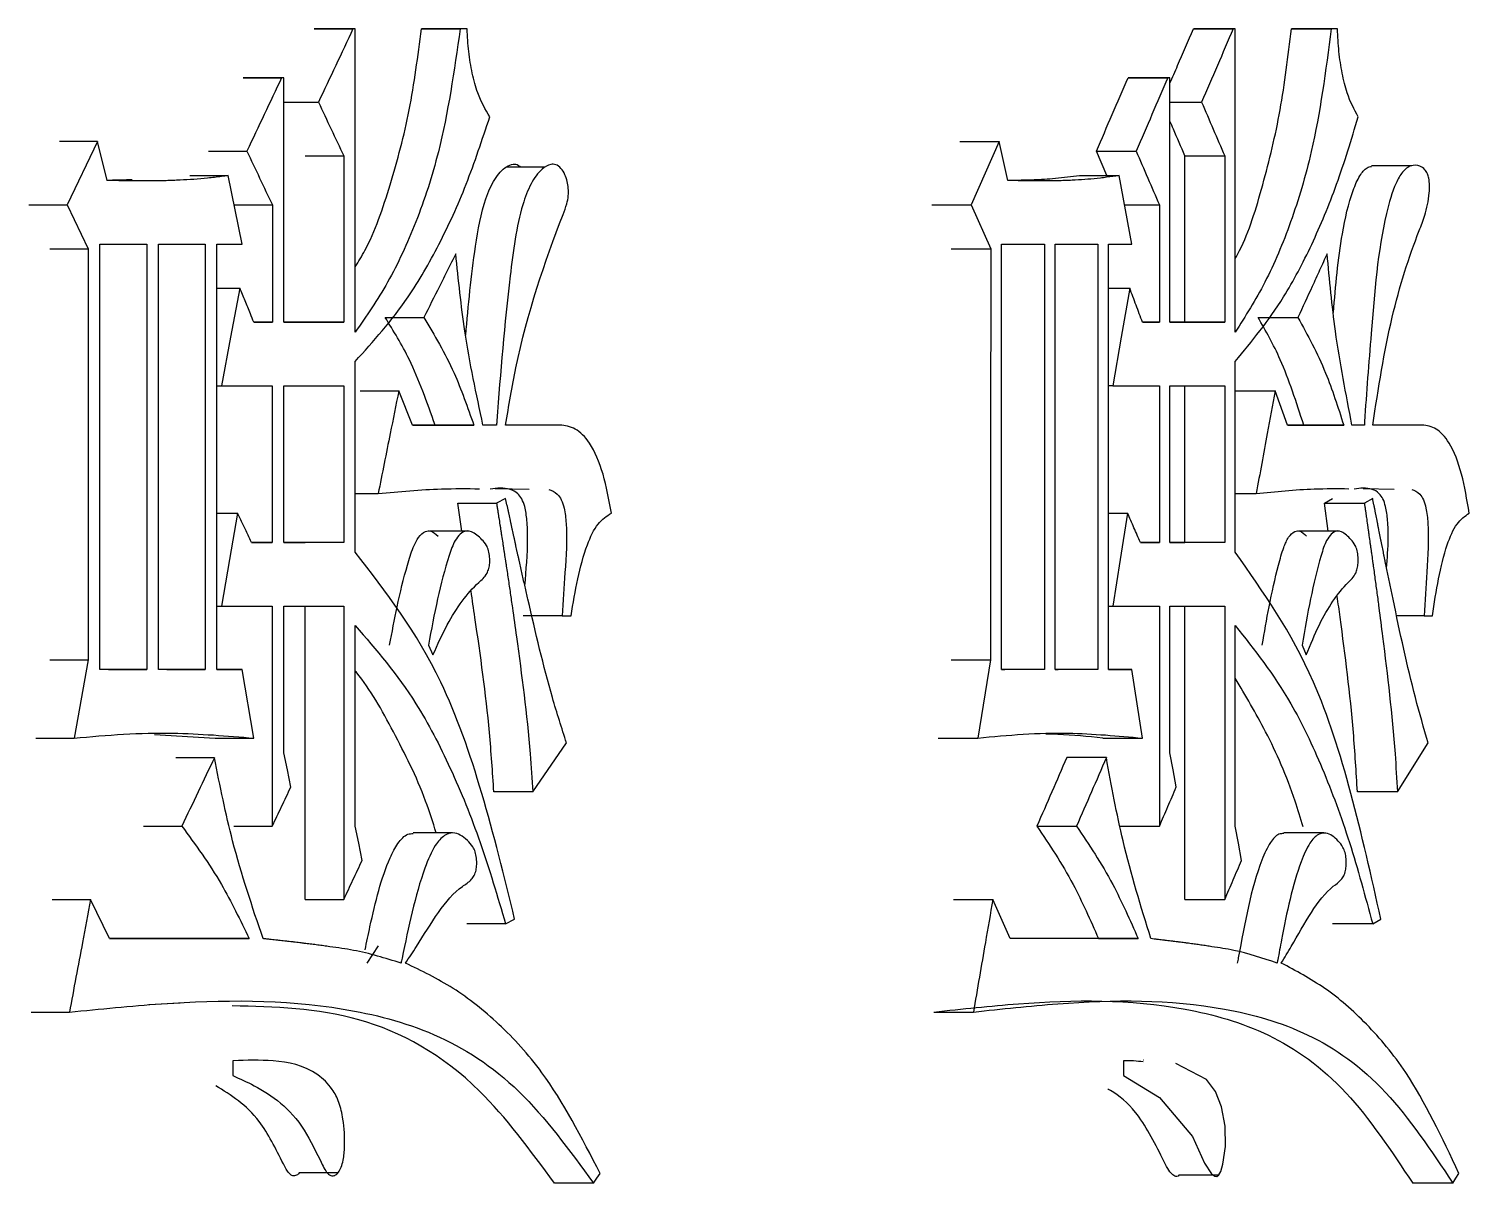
# Model space of a CAD drawing. Header units: millimetres. Extents: x 2251 to 4395, y 932 to 2449.
# Drawn here: x 3167.369 to 3170.555, y 1156.454 to 1159.007 of the extents above; entities that cross this region are included whole.
import ezdxf

# ---------------------------------------------------------------- set-up
doc = ezdxf.new("R2010")
doc.units = ezdxf.units.MM

msp = doc.modelspace()

# ---------------------------------------------------------------- linework, layer by layer
at = {"color": 7, "linetype": 'Continuous', "lineweight": 25}
for p, q in [((3168.0001, 1159.0065), (3168.0857, 1159.0065)), ((3168.0052, 1159.0065), (3168.0001, 1159.0065)), ((3168.0907, 1159.0065), (3168.0052, 1159.0065)), ((3168.0907, 1159.0065), (3168.0857, 1159.0065)), ((3168.0907, 1158.3359), (3168.0907, 1159.0065)), ((3168.3381, 1159.0065), (3168.2523, 1159.0065)), ((3168.3381, 1159.0065), (3168.323, 1159.0065)), ((3169.9446, 1159.0065), (3170.0326, 1159.0065)), ((3169.9492, 1159.0065), (3169.9446, 1159.0065)), ((3170.0373, 1159.0065), (3169.9492, 1159.0065)), ((3170.0373, 1159.0065), (3170.0326, 1159.0065)), ((3170.0372, 1158.3359), (3170.0373, 1159.0065)), ((3170.2634, 1159.0065), (3170.175, 1159.0065)), ((3170.2634, 1159.0065), (3170.2496, 1159.0065)), ((3167.8425, 1158.8983), (3167.9278, 1158.8983)), ((3167.8476, 1158.8983), (3167.8425, 1158.8983)), ((3167.9329, 1158.8983), (3167.8476, 1158.8983)), ((3167.9329, 1158.8983), (3167.9278, 1158.8983)), ((3167.9329, 1158.3575), (3167.9329, 1158.8983)), ((3169.8003, 1158.8984), (3169.8882, 1158.8984)), ((3169.805, 1158.8984), (3169.8003, 1158.8984)), ((3169.8928, 1158.8984), (3169.805, 1158.8984)), ((3169.8928, 1158.8984), (3169.8882, 1158.8984)), ((3169.8928, 1158.3575), (3169.8928, 1158.8984)), ((3167.9329, 1158.8443), (3168.0094, 1158.8443)), ((3169.8928, 1158.8443), (3169.9628, 1158.8443)), ((3167.5209, 1158.7577), (3167.4362, 1158.7577)), ((3167.5209, 1158.7577), (3167.4533, 1158.6171)), ((3167.5417, 1158.6712), (3167.5209, 1158.7577)), ((3167.7659, 1158.7361), (3167.851, 1158.7361)), ((3169.428, 1158.7577), (3169.5153, 1158.7577)), ((3169.5153, 1158.7577), (3169.4533, 1158.6171)), ((3169.5344, 1158.6712), (3169.5153, 1158.7577)), ((3169.7301, 1158.7361), (3169.8179, 1158.7361)), ((3169.7535, 1158.682), (3169.7301, 1158.7361)), ((3167.9799, 1158.7253), (3168.0653, 1158.7253)), ((3168.0653, 1158.7253), (3168.0653, 1158.3575)), ((3168.5111, 1158.7009), (3168.4245, 1158.7009)), ((3169.926, 1158.7253), (3170.014, 1158.7253)), ((3169.926, 1158.3575), (3169.926, 1158.7253)), ((3170.014, 1158.7253), (3170.014, 1158.3575)), ((3170.4279, 1158.7037), (3170.3387, 1158.7037)), ((3167.7249, 1158.682), (3167.81, 1158.682)), ((3167.8408, 1158.5305), (3167.81, 1158.682)), ((3169.6327, 1158.6758), (3169.6926, 1158.682)), ((3169.6926, 1158.682), (3169.7803, 1158.682)), ((3169.8085, 1158.5306), (3169.7803, 1158.682)), ((3167.3687, 1158.6171), (3167.4533, 1158.6171)), ((3167.4533, 1158.6171), (3167.5001, 1158.5197)), ((3167.8232, 1158.6171), (3167.9074, 1158.6171)), ((3167.9074, 1158.6171), (3167.9074, 1158.3575)), ((3169.366, 1158.6171), (3169.4533, 1158.6171)), ((3169.4533, 1158.6171), (3169.4963, 1158.5198)), ((3169.7924, 1158.6171), (3169.8694, 1158.6171)), ((3169.8694, 1158.6171), (3169.8694, 1158.3575)), ((3167.4154, 1158.5197), (3167.5001, 1158.5197)), ((3167.5001, 1158.5197), (3167.5001, 1157.6111)), ((3167.5261, 1157.5894), (3167.5261, 1158.5305)), ((3167.5261, 1158.5305), (3167.6297, 1158.5305)), ((3167.6297, 1158.5305), (3167.6297, 1157.5894)), ((3167.6555, 1157.5894), (3167.6555, 1158.5305)), ((3167.6555, 1158.5305), (3167.7586, 1158.5305)), ((3167.7586, 1158.5305), (3167.7586, 1157.5894)), ((3167.7843, 1157.5894), (3167.7843, 1158.5305)), ((3167.7843, 1158.5305), (3167.8408, 1158.5305)), ((3169.5201, 1157.5895), (3169.5201, 1158.5306)), ((3169.5201, 1158.5306), (3169.6151, 1158.5306)), ((3169.6151, 1158.5306), (3169.6151, 1157.5895)), ((3169.6388, 1157.5895), (3169.6388, 1158.5306)), ((3169.6388, 1158.5306), (3169.7332, 1158.5306)), ((3169.7332, 1158.5306), (3169.7332, 1157.5895)), ((3169.7568, 1158.5306), (3169.8085, 1158.5306)), ((3169.7568, 1157.5895), (3169.7568, 1158.5306)), ((3167.7843, 1158.4332), (3167.8357, 1158.4332)), ((3169.7568, 1158.4332), (3169.8038, 1158.4332)), ((3167.9074, 1158.3575), (3167.8664, 1158.3575)), ((3167.8664, 1158.3575), (3167.9074, 1158.3575)), ((3168.0653, 1158.3575), (3167.9329, 1158.3575)), ((3167.9329, 1158.3575), (3167.9799, 1158.3575)), ((3167.9799, 1158.3575), (3168.0653, 1158.3575)), ((3169.8694, 1158.3575), (3169.832, 1158.3575)), ((3169.832, 1158.3575), (3169.8694, 1158.3575)), ((3170.014, 1158.3575), (3169.8928, 1158.3575)), ((3169.8928, 1158.3575), (3169.926, 1158.3575)), ((3169.926, 1158.3575), (3170.014, 1158.3575)), ((3168.0907, 1157.8491), (3168.0907, 1158.271)), ((3170.0372, 1157.8491), (3170.0372, 1158.271)), ((3167.7843, 1158.2168), (3167.7946, 1158.2168)), ((3167.7946, 1158.2168), (3167.9073, 1158.2168)), ((3167.9073, 1158.2168), (3167.9073, 1157.8707)), ((3167.9329, 1157.8707), (3167.9329, 1158.2168)), ((3167.9329, 1158.2168), (3168.0653, 1158.2168)), ((3168.0653, 1158.2168), (3168.0653, 1157.8707)), ((3168.1013, 1158.206), (3168.187, 1158.206)), ((3168.2173, 1158.1303), (3168.187, 1158.206)), ((3169.7662, 1158.2169), (3169.7568, 1158.2169)), ((3169.7662, 1158.2169), (3169.8694, 1158.2169)), ((3169.8694, 1158.2169), (3169.8694, 1157.8707)), ((3169.8928, 1157.8707), (3169.8928, 1158.2169)), ((3169.8928, 1158.2169), (3170.014, 1158.2169)), ((3169.926, 1157.8707), (3169.926, 1158.2169)), ((3170.014, 1158.2169), (3170.014, 1157.8707)), ((3170.0372, 1158.2061), (3170.1252, 1158.2061)), ((3170.1529, 1158.1303), (3170.1252, 1158.2061)), ((3168.3531, 1158.1303), (3168.2173, 1158.1303)), ((3168.2173, 1158.1303), (3168.2673, 1158.1303)), ((3168.2673, 1158.1303), (3168.3531, 1158.1303)), ((3168.4033, 1158.1303), (3168.3732, 1158.1303)), ((3168.4033, 1158.1303), (3168.3732, 1158.1303)), ((3168.5431, 1158.1303), (3168.4233, 1158.1303)), ((3168.5431, 1158.1303), (3168.457, 1158.1303)), ((3170.2771, 1158.1303), (3170.1529, 1158.1303)), ((3170.1529, 1158.1303), (3170.1887, 1158.1303)), ((3170.1887, 1158.1303), (3170.2771, 1158.1303)), ((3170.323, 1158.1303), (3170.2954, 1158.1303)), ((3170.4505, 1158.1304), (3170.3413, 1158.1303)), ((3170.4505, 1158.1304), (3170.3619, 1158.1304)), ((3168.0907, 1157.9789), (3168.1414, 1157.9789)), ((3168.4003, 1157.9897), (3168.4755, 1157.9887)), ((3168.4233, 1157.9681), (3168.4033, 1157.9572)), ((3170.0372, 1157.9789), (3170.0836, 1157.9789)), ((3170.2345, 1157.9573), (3170.2527, 1157.9681)), ((3170.3203, 1157.9898), (3170.3888, 1157.9887)), ((3170.3412, 1157.9681), (3170.3229, 1157.9573)), ((3167.7843, 1157.9356), (3167.8305, 1157.9356)), ((3168.3268, 1157.8959), (3168.3174, 1157.9572)), ((3168.3174, 1157.9572), (3168.4033, 1157.9572)), ((3169.7568, 1157.9356), (3169.7991, 1157.9356)), ((3170.2431, 1157.8959), (3170.2345, 1157.9573)), ((3170.2345, 1157.9573), (3170.3229, 1157.9573)), ((3167.9073, 1157.8707), (3167.8613, 1157.8707)), ((3167.8613, 1157.8707), (3167.9073, 1157.8707)), ((3168.0653, 1157.8707), (3167.9329, 1157.8707)), ((3167.9329, 1157.8707), (3167.9799, 1157.8707)), ((3168.0653, 1157.8707), (3167.9799, 1157.8707)), ((3168.3429, 1157.8959), (3168.2566, 1157.8959)), ((3169.8694, 1157.8707), (3169.8273, 1157.8707)), ((3169.8273, 1157.8707), (3169.8694, 1157.8707)), ((3170.014, 1157.8707), (3169.8928, 1157.8707)), ((3169.8928, 1157.8707), (3169.926, 1157.8707)), ((3170.014, 1157.8707), (3169.926, 1157.8707)), ((3170.2678, 1157.8959), (3170.1789, 1157.8959)), ((3167.7843, 1157.7301), (3167.7946, 1157.7301)), ((3167.7946, 1157.7301), (3167.9073, 1157.7301)), ((3167.9073, 1157.7301), (3167.9073, 1157.2433)), ((3167.9329, 1157.7301), (3168.0653, 1157.7301)), ((3167.9329, 1157.4055), (3167.9329, 1157.7301)), ((3167.9798, 1157.081), (3167.9798, 1157.7301)), ((3168.0653, 1157.7301), (3168.0653, 1157.081)), ((3169.7568, 1157.7301), (3169.7662, 1157.7301)), ((3169.7662, 1157.7301), (3169.8694, 1157.7301)), ((3169.8694, 1157.7301), (3169.8694, 1157.2433)), ((3169.8928, 1157.7301), (3170.014, 1157.7301)), ((3169.8928, 1157.4056), (3169.8928, 1157.7301)), ((3169.926, 1157.0811), (3169.926, 1157.7301)), ((3170.014, 1157.7301), (3170.014, 1157.0811)), ((3168.0907, 1157.2433), (3168.0907, 1157.6868)), ((3168.5482, 1157.7084), (3168.462, 1157.7084)), ((3168.5482, 1157.7084), (3168.568, 1157.7084)), ((3170.0372, 1157.2433), (3170.0372, 1157.6868)), ((3170.4551, 1157.7085), (3170.3946, 1157.7085)), ((3170.4551, 1157.7085), (3170.4732, 1157.7085)), ((3168.2525, 1157.6436), (3168.2626, 1157.622)), ((3170.1852, 1157.6436), (3170.1944, 1157.622)), ((3167.4154, 1157.6111), (3167.5001, 1157.6111)), ((3167.5001, 1157.6111), (3167.4689, 1157.438)), ((3167.6297, 1157.5894), (3167.5261, 1157.5894)), ((3167.5448, 1157.5894), (3167.5261, 1157.5894)), ((3167.5448, 1157.5894), (3167.6297, 1157.5894)), ((3167.7586, 1157.5894), (3167.6555, 1157.5894)), ((3167.6735, 1157.5894), (3167.6555, 1157.5894)), ((3167.6736, 1157.5894), (3167.7586, 1157.5894)), ((3167.8408, 1157.5894), (3167.7843, 1157.5894)), ((3167.7843, 1157.5894), (3167.8408, 1157.5894)), ((3167.8664, 1157.438), (3167.8408, 1157.5894)), ((3169.4962, 1157.6111), (3169.4676, 1157.438)), ((3169.6151, 1157.5895), (3169.5201, 1157.5895)), ((3169.5201, 1157.5895), (3169.5276, 1157.5895)), ((3169.6151, 1157.5895), (3169.5276, 1157.5895)), ((3169.7332, 1157.5895), (3169.6388, 1157.5895)), ((3169.6388, 1157.5895), (3169.6456, 1157.5895)), ((3169.7332, 1157.5895), (3169.6456, 1157.5895)), ((3169.8085, 1157.5895), (3169.7568, 1157.5895)), ((3169.7568, 1157.5895), (3169.8085, 1157.5895)), ((3169.832, 1157.438), (3169.8085, 1157.5895)), ((3167.3842, 1157.438), (3167.4689, 1157.438)), ((3167.6468, 1157.4462), (3167.7812, 1157.438)), ((3167.7812, 1157.438), (3167.8664, 1157.438)), ((3168.4833, 1157.319), (3168.558, 1157.4272)), ((3169.3803, 1157.438), (3169.4676, 1157.438)), ((3169.7442, 1157.438), (3169.832, 1157.438)), ((3170.3959, 1157.3191), (3170.4641, 1157.4272)), ((3167.7792, 1157.3947), (3167.6941, 1157.3947)), ((3169.7521, 1157.3948), (3169.6644, 1157.3948)), ((3168.4833, 1157.319), (3168.3973, 1157.319)), ((3170.3959, 1157.3191), (3170.3074, 1157.3191)), ((3167.8221, 1157.2433), (3167.9073, 1157.2433)), ((3168.3054, 1157.2283), (3168.2191, 1157.2283)), ((3170.2335, 1157.2283), (3170.1447, 1157.2283)), ((3167.4206, 1157.081), (3167.5053, 1157.081)), ((3167.5468, 1156.9945), (3167.5053, 1157.081)), ((3169.4137, 1157.0811), (3169.501, 1157.0811)), ((3169.5391, 1156.9945), (3169.501, 1157.0811)), ((3168.4233, 1157.0269), (3168.4433, 1157.0378)), ((3170.3412, 1157.027), (3170.3594, 1157.0378)), ((3167.8562, 1156.9945), (3167.5468, 1156.9945)), ((3167.5468, 1156.9945), (3167.7709, 1156.9945)), ((3167.7709, 1156.9945), (3167.8562, 1156.9945)), ((3168.1414, 1156.9783), (3168.1164, 1156.9404)), ((3169.8226, 1156.9945), (3169.5391, 1156.9945)), ((3169.7348, 1156.9945), (3169.5391, 1156.9945)), ((3169.7348, 1156.9945), (3169.8226, 1156.9945)), ((3167.7037, 1156.8521), (3167.6338, 1156.8478)), ((3167.3738, 1156.8322), (3167.4585, 1156.8322)), ((3169.3708, 1156.8322), (3169.4581, 1156.8322)), ((3167.8203, 1156.724), (3167.8203, 1156.6915)), ((3167.8683, 1156.7259), (3167.8678, 1156.7259)), ((3169.7897, 1156.7241), (3169.7897, 1156.6916)), ((3169.8342, 1156.7259), (3169.8337, 1156.7259)), ((3167.9677, 1156.4774), (3168.0537, 1156.4774)), ((3169.9132, 1156.4723), (3170.0017, 1156.4723)), ((3168.6177, 1156.4538), (3168.5315, 1156.4538)), ((3170.5186, 1156.4538), (3170.4299, 1156.4538))]:
    msp.add_line(p, q, dxfattribs=at)
at = {"color": 7, "linetype": 'Continuous', "lineweight": 25, "flags": 128}
for points in [[(3168.2372, 1159.0065), (3168.2658, 1159.0065), (3168.2944, 1159.0065), (3168.323, 1159.0065)], [(3168.2523, 1159.0065), (3168.2472, 1159.0065), (3168.2438, 1159.0065), (3168.2405, 1159.0065), (3168.2372, 1159.0065)], [(3170.175, 1159.0065), (3170.1703, 1159.0065), (3170.1673, 1159.0065), (3170.1643, 1159.0065), (3170.1613, 1159.0065)], [(3170.1613, 1159.0065), (3170.1907, 1159.0065), (3170.2496, 1159.0065)], [(3169.4089, 1158.5198), (3169.4526, 1158.5198), (3169.4963, 1158.5198)], [(3169.4963, 1158.5198), (3169.4962, 1158.0654), (3169.4962, 1157.6111)], [(3167.8357, 1158.4332), (3167.8151, 1158.325), (3167.7946, 1158.2168)], [(3169.8038, 1158.4332), (3169.785, 1158.325), (3169.7662, 1158.2169)], [(3167.8305, 1157.9356), (3167.8126, 1157.8328), (3167.7946, 1157.7301)], [(3169.7991, 1157.9356), (3169.7827, 1157.8329), (3169.7662, 1157.7301)], [(3169.4089, 1157.6111), (3169.4307, 1157.6111), (3169.4526, 1157.6111), (3169.4744, 1157.6111), (3169.4962, 1157.6111)], [(3167.9482, 1157.3298), (3167.9406, 1157.3677), (3167.9329, 1157.4055)], [(3169.9068, 1157.3299), (3169.8998, 1157.3677), (3169.8928, 1157.4056)], [(3167.6221, 1157.2433), (3167.6436, 1157.2433), (3167.665, 1157.2433), (3167.7071, 1157.2433)], [(3168.1059, 1157.1676), (3168.0983, 1157.2054), (3168.0907, 1157.2433)], [(3169.5984, 1157.2433), (3169.6206, 1157.2433), (3169.6427, 1157.2433), (3169.686, 1157.2433)], [(3169.7816, 1157.2433), (3169.8038, 1157.2433), (3169.826, 1157.2433), (3169.8694, 1157.2433)], [(3170.0512, 1157.1676), (3170.0442, 1157.2055), (3170.0372, 1157.2433)], [(3167.9798, 1157.081), (3168.0012, 1157.081), (3168.0226, 1157.081), (3168.044, 1157.081), (3168.0653, 1157.081)], [(3169.926, 1157.0811), (3169.9482, 1157.0811), (3169.9704, 1157.0811), (3170.014, 1157.0811)], [(3168.4233, 1157.0269), (3168.3879, 1157.0269), (3168.3626, 1157.0269), (3168.3374, 1157.0269)], [(3170.3412, 1157.027), (3170.3047, 1157.027), (3170.2787, 1157.027), (3170.2527, 1157.027)], [(3169.7897, 1156.6916), (3169.8699, 1156.6434), (3169.9429, 1156.5568), (3169.9693, 1156.4981), (3169.9848, 1156.4742), (3169.9922, 1156.4689), (3169.9966, 1156.4688), (3170.0008, 1156.4719), (3170.005, 1156.4792), (3170.0101, 1156.4961), (3170.0153, 1156.5352), (3170.0147, 1156.5795), (3170.0068, 1156.6226), (3169.9932, 1156.6566), (3169.9733, 1156.6832), (3169.9061, 1156.7183), (3169.9061, 1156.7183)], [(3168.6177, 1156.4537), (3168.6251, 1156.4645), (3168.6325, 1156.4753)], [(3170.5186, 1156.4538), (3170.5253, 1156.4645), (3170.5321, 1156.4753)]]:
    msp.add_lwpolyline(points, dxfattribs=at)
at = {"color": 7, "linetype": 'Continuous', "lineweight": 25}
for points, knots in [([(3168.0857, 1159.0065), (3168.073, 1158.9795), (3168.0476, 1158.9254), (3168.0221, 1158.8713), (3168.0094, 1158.8443)], [0, 0, 0, 0, 0.499999, 1, 1, 1, 1]), ([(3168.323, 1159.0065), (3168.3096, 1158.9136), (3168.2877, 1158.7616), (3168.227, 1158.5775), (3168.1648, 1158.4426), (3168.1153, 1158.3713), (3168.0907, 1158.3359)], [0, 0, 0, 0, 0.347456, 0.568585, 0.785979, 1, 1, 1, 1]), ([(3168.0907, 1158.4805), (3168.098, 1158.4922), (3168.1293, 1158.5428), (3168.1698, 1158.6614), (3168.2137, 1158.8254), (3168.2293, 1158.9459), (3168.2372, 1159.0065)], [0, 0, 0, 0, 0.089873, 0.388521, 0.692316, 1, 1, 1, 1]), ([(3168.3883, 1158.8118), (3168.3786, 1158.8283), (3168.3626, 1158.8559), (3168.3489, 1158.9083), (3168.3409, 1158.9561), (3168.339, 1158.9897), (3168.3381, 1159.0065)], [0, 0, 0, 0, 0.330678, 0.55099, 0.77457, 1, 1, 1, 1]), ([(3169.8928, 1158.886), (3169.8985, 1158.8992), (3169.9158, 1158.9393), (3169.933, 1158.9795), (3169.9446, 1159.0065)], [0, 0, 0, 0, 0.326762, 1, 1, 1, 1]), ([(3170.0326, 1159.0065), (3170.021, 1158.9795), (3169.9978, 1158.9254), (3169.9745, 1158.8713), (3169.9628, 1158.8443)], [0, 0, 0, 0, 0.5, 1, 1, 1, 1]), ([(3170.2496, 1159.0065), (3170.2373, 1158.9137), (3170.2173, 1158.7617), (3170.1619, 1158.5775), (3170.105, 1158.4426), (3170.0597, 1158.3713), (3170.0372, 1158.3359)], [0, 0, 0, 0, 0.347456, 0.568585, 0.785979, 1, 1, 1, 1]), ([(3170.0372, 1158.4988), (3170.0405, 1158.5046), (3170.0655, 1158.5497), (3170.0995, 1158.6618), (3170.1398, 1158.8253), (3170.1541, 1158.9459), (3170.1613, 1159.0065)], [0, 0, 0, 0, 0.046421, 0.359328, 0.677626, 1, 1, 1, 1]), ([(3170.3092, 1158.8119), (3170.3004, 1158.8284), (3170.2857, 1158.8559), (3170.2732, 1158.9083), (3170.2659, 1158.9562), (3170.2642, 1158.9897), (3170.2634, 1159.0065)], [0, 0, 0, 0, 0.330678, 0.55099, 0.77457, 1, 1, 1, 1]), ([(3167.9278, 1158.8983), (3167.915, 1158.8713), (3167.8895, 1158.8172), (3167.8639, 1158.7631), (3167.851, 1158.7361)], [0, 0, 0, 0, 0.499999, 1, 1, 1, 1]), ([(3169.7301, 1158.7361), (3169.7418, 1158.7632), (3169.7653, 1158.8172), (3169.7886, 1158.8713), (3169.8003, 1158.8984)], [0, 0, 0, 0, 0.499999, 1, 1, 1, 1]), ([(3169.8882, 1158.8984), (3169.8765, 1158.8713), (3169.8531, 1158.8172), (3169.8296, 1158.7632), (3169.8179, 1158.7361)], [0, 0, 0, 0, 0.5, 1, 1, 1, 1]), ([(3168.0094, 1158.8443), (3168.0187, 1158.8244), (3168.0374, 1158.7848), (3168.056, 1158.7451), (3168.0653, 1158.7253)], [0, 0, 0, 0, 0.5, 1, 1, 1, 1]), ([(3169.9628, 1158.8443), (3169.9714, 1158.8245), (3169.9885, 1158.7848), (3170.0055, 1158.7451), (3170.014, 1158.7253)], [0, 0, 0, 0, 0.500001, 1, 1, 1, 1]), ([(3168.0907, 1158.271), (3168.1309, 1158.3155), (3168.1974, 1158.3893), (3168.2772, 1158.5279), (3168.3383, 1158.661), (3168.3715, 1158.7613), (3168.3883, 1158.8118)], [0, 0, 0, 0, 0.3338091, 0.553089, 0.7752188, 1, 1, 1, 1]), ([(3169.926, 1158.7253), (3169.9175, 1158.7451), (3169.9065, 1158.7709), (3169.8954, 1158.7966), (3169.8928, 1158.8025)], [0, 0, 0, 0, 0.770201, 1, 1, 1, 1]), ([(3170.0372, 1158.271), (3170.074, 1158.3155), (3170.1348, 1158.3894), (3170.2077, 1158.5279), (3170.2635, 1158.661), (3170.2939, 1158.7614), (3170.3092, 1158.8119)], [0, 0, 0, 0, 0.333809, 0.553089, 0.775219, 1, 1, 1, 1]), ([(3167.851, 1158.7361), (3167.8604, 1158.7162), (3167.8792, 1158.6766), (3167.898, 1158.6369), (3167.9074, 1158.6171)], [0, 0, 0, 0, 0.4999996, 1, 1, 1, 1]), ([(3169.8179, 1158.7361), (3169.8265, 1158.7163), (3169.8437, 1158.6766), (3169.8609, 1158.637), (3169.8694, 1158.6171)], [0, 0, 0, 0, 0.500001, 1, 1, 1, 1]), ([(3168.335, 1158.3291), (3168.341, 1158.3948), (3168.3505, 1158.498), (3168.372, 1158.6176), (3168.3982, 1158.6758), (3168.4203, 1158.7005), (3168.4387, 1158.7078), (3168.4496, 1158.7073), (3168.4543, 1158.7022), (3168.4555, 1158.7009)], [0, 0, 0, 0, 0.408456, 0.640664, 0.758053, 0.875774, 0.935445, 0.984313, 1, 1, 1, 1]), ([(3168.4233, 1158.1303), (3168.4305, 1158.1729), (3168.4587, 1158.341), (3168.5122, 1158.4988), (3168.5584, 1158.6161), (3168.5624, 1158.6363), (3168.5625, 1158.6537), (3168.5598, 1158.6699), (3168.5544, 1158.6855), (3168.5458, 1158.6993), (3168.5348, 1158.7073), (3168.5202, 1158.7074), (3168.5006, 1158.6953), (3168.4783, 1158.6658), (3168.4494, 1158.5886), (3168.4259, 1158.4075), (3168.4114, 1158.244), (3168.4035, 1158.1334), (3168.4033, 1158.1303)], [0, 0, 0, 0, 0.099165, 0.391823, 0.413047, 0.4272, 0.439104, 0.450968, 0.464473, 0.480605, 0.498238, 0.5147, 0.543399, 0.586336, 0.629267, 0.752496, 0.993107, 1, 1, 1, 1]), ([(3170.2544, 1158.3794), (3170.2594, 1158.4382), (3170.2675, 1158.5328), (3170.2908, 1158.6345), (3170.3114, 1158.6816), (3170.3261, 1158.6997), (3170.3355, 1158.7016), (3170.3388, 1158.7023)], [0, 0, 0, 0, 0.454474, 0.731259, 0.84685, 0.944624, 1, 1, 1, 1]), ([(3170.3413, 1158.1303), (3170.3539, 1158.2115), (3170.3779, 1158.366), (3170.425, 1158.5134), (3170.4583, 1158.5957), (3170.4658, 1158.6312), (3170.4673, 1158.66), (3170.4661, 1158.6751), (3170.4623, 1158.6873), (3170.4556, 1158.6974), (3170.4433, 1158.7053), (3170.4258, 1158.7057), (3170.407, 1158.6924), (3170.3873, 1158.6566), (3170.3544, 1158.543), (3170.34, 1158.3571), (3170.327, 1158.2004), (3170.3231, 1158.1327), (3170.323, 1158.1303)], [0, 0, 0, 0, 0.188824, 0.359425, 0.391174, 0.431004, 0.443042, 0.4552, 0.463942, 0.475035, 0.493349, 0.52466, 0.556942, 0.585534, 0.64557, 0.848774, 0.994709, 1, 1, 1, 1]), ([(3167.5973, 1158.6728), (3167.5809, 1158.6722), (3167.5626, 1158.6716), (3167.5435, 1158.6714), (3167.5416, 1158.6714)], [0, 0, 0, 0, 0.900372, 1, 1, 1, 1]), ([(3167.81, 1158.682), (3167.7999, 1158.6806), (3167.7846, 1158.6786), (3167.749, 1158.6746), (3167.721, 1158.6726), (3167.6955, 1158.6715), (3167.6878, 1158.6712), (3167.6801, 1158.6709), (3167.6725, 1158.6707), (3167.6648, 1158.6705), (3167.6571, 1158.6704), (3167.6495, 1158.6703), (3167.6392, 1158.6702), (3167.629, 1158.6702), (3167.6187, 1158.6702), (3167.611, 1158.6702), (3167.6046, 1158.6703), (3167.5995, 1158.6703), (3167.5944, 1158.6704), (3167.5892, 1158.6704), (3167.5841, 1158.6705), (3167.5803, 1158.6705), (3167.5764, 1158.6706), (3167.5726, 1158.6707), (3167.5687, 1158.6707), (3167.5649, 1158.6708), (3167.561, 1158.6708), (3167.5572, 1158.6709), (3167.5533, 1158.671), (3167.5481, 1158.6711), (3167.5443, 1158.6711), (3167.5417, 1158.6712)], [0, 0, 0, 0, 0.114246, 0.171369, 0.39989, 0.428452, 0.457013, 0.485575, 0.514136, 0.542697, 0.571259, 0.59982, 0.628382, 0.685505, 0.714066, 0.742627, 0.771189, 0.785469, 0.79975, 0.828312, 0.842592, 0.856873, 0.871154, 0.885434, 0.899715, 0.913996, 0.928276, 0.942557, 0.956838, 0.971119, 1, 1, 1, 1]), ([(3169.7803, 1158.682), (3169.7711, 1158.6807), (3169.7573, 1158.6787), (3169.725, 1158.6747), (3169.6996, 1158.6727), (3169.6764, 1158.6715), (3169.6695, 1158.6712), (3169.6625, 1158.671), (3169.6555, 1158.6708), (3169.6463, 1158.6705), (3169.637, 1158.6704), (3169.6277, 1158.6703), (3169.6207, 1158.6702), (3169.6137, 1158.6702), (3169.6068, 1158.6702), (3169.5998, 1158.6703), (3169.594, 1158.6703), (3169.5893, 1158.6703), (3169.5858, 1158.6704), (3169.5823, 1158.6704), (3169.5788, 1158.6705), (3169.5753, 1158.6705), (3169.5718, 1158.6705), (3169.5684, 1158.6706), (3169.5637, 1158.6707), (3169.559, 1158.6707), (3169.5544, 1158.6708), (3169.5509, 1158.6709), (3169.5474, 1158.671), (3169.5439, 1158.671), (3169.5395, 1158.6711), (3169.5364, 1158.6712), (3169.5344, 1158.6712)], [0, 0, 0, 0, 0.113118, 0.169677, 0.395941, 0.424221, 0.4525, 0.480779, 0.509059, 0.537338, 0.593897, 0.622177, 0.650456, 0.678735, 0.707015, 0.735294, 0.763573, 0.777713, 0.791853, 0.805993, 0.820132, 0.834272, 0.848412, 0.862551, 0.876691, 0.90497, 0.91911, 0.93325, 0.947389, 0.961529, 0.975669, 1, 1, 1, 1]), ([(3169.6331, 1158.6747), (3169.6254, 1158.6741), (3169.6058, 1158.6728), (3169.5672, 1158.6714), (3169.5446, 1158.6712), (3169.5354, 1158.6712)], [0, 0, 0, 0, 0.27763, 0.704747, 1, 1, 1, 1]), ([(3168.313, 1158.5089), (3168.307, 1158.4969), (3168.2949, 1158.4728), (3168.2714, 1158.4259), (3168.2539, 1158.3911), (3168.2425, 1158.3683)], [0, 0, 0, 0, 0.25711, 0.51422, 1, 1, 1, 1]), ([(3168.3732, 1158.1303), (3168.3586, 1158.1988), (3168.3323, 1158.3213), (3168.3189, 1158.4515), (3168.313, 1158.5089)], [0, 0, 0, 0, 0.5585499, 1, 1, 1, 1]), ([(3170.2404, 1158.509), (3170.2349, 1158.4969), (3170.2239, 1158.4728), (3170.2024, 1158.4259), (3170.1864, 1158.3911), (3170.176, 1158.3683)], [0, 0, 0, 0, 0.25711, 0.51422, 1, 1, 1, 1]), ([(3170.2954, 1158.1303), (3170.282, 1158.1988), (3170.258, 1158.3213), (3170.2458, 1158.4515), (3170.2404, 1158.509)], [0, 0, 0, 0, 0.55855, 1, 1, 1, 1]), ([(3167.8664, 1158.3575), (3167.8639, 1158.3638), (3167.8574, 1158.3796), (3167.8472, 1158.4048), (3167.8395, 1158.4237), (3167.8357, 1158.4332)], [0, 0, 0, 0, 0.250001, 0.625, 1, 1, 1, 1]), ([(3169.832, 1158.3575), (3169.8273, 1158.3701), (3169.8179, 1158.3954), (3169.8085, 1158.4206), (3169.8038, 1158.4332)], [0, 0, 0, 0, 0.500001, 1, 1, 1, 1]), ([(3168.1568, 1158.3683), (3168.164, 1158.3683), (3168.1784, 1158.3683), (3168.207, 1158.3683), (3168.2283, 1158.3683), (3168.2425, 1158.3683)], [0, 0, 0, 0, 0.2525093, 0.5050093, 1, 1, 1, 1]), ([(3168.2673, 1158.1303), (3168.2495, 1158.1806), (3168.2181, 1158.2696), (3168.1754, 1158.3384), (3168.1568, 1158.3683)], [0, 0, 0, 0, 0.56494, 1, 1, 1, 1]), ([(3168.2425, 1158.3683), (3168.2658, 1158.3292), (3168.3079, 1158.2587), (3168.3392, 1158.1698), (3168.3531, 1158.1303)], [0, 0, 0, 0, 0.5551112, 1, 1, 1, 1]), ([(3170.0878, 1158.3683), (3170.0952, 1158.3683), (3170.11, 1158.3683), (3170.1394, 1158.3683), (3170.1614, 1158.3683), (3170.176, 1158.3683)], [0, 0, 0, 0, 0.252509, 0.505009, 1, 1, 1, 1]), ([(3170.1887, 1158.1303), (3170.1725, 1158.1806), (3170.1438, 1158.2696), (3170.1048, 1158.3384), (3170.0878, 1158.3683)], [0, 0, 0, 0, 0.5649403, 1, 1, 1, 1]), ([(3170.176, 1158.3683), (3170.1973, 1158.3292), (3170.2358, 1158.2587), (3170.2644, 1158.1699), (3170.2771, 1158.1303)], [0, 0, 0, 0, 0.555111, 1, 1, 1, 1]), ([(3168.187, 1158.206), (3168.1807, 1158.1746), (3168.1699, 1158.1211), (3168.1548, 1158.0454), (3168.1459, 1158.001), (3168.1414, 1157.9789)], [0, 0, 0, 0, 0.414509, 0.7072526, 1, 1, 1, 1]), ([(3170.1252, 1158.2061), (3170.1195, 1158.1747), (3170.1097, 1158.1211), (3170.0958, 1158.0454), (3170.0877, 1158.0011), (3170.0836, 1157.9789)], [0, 0, 0, 0, 0.414509, 0.707253, 1, 1, 1, 1]), ([(3168.6573, 1157.9356), (3168.652, 1157.9652), (3168.6415, 1158.0233), (3168.6133, 1158.0901), (3168.578, 1158.1258), (3168.5547, 1158.1288), (3168.5431, 1158.1303)], [0, 0, 0, 0, 0.291567, 0.574035, 0.788626, 1, 1, 1, 1]), ([(3170.5547, 1157.9356), (3170.5498, 1157.9652), (3170.5402, 1158.0234), (3170.5145, 1158.0902), (3170.4824, 1158.1258), (3170.4611, 1158.1288), (3170.4505, 1158.1304)], [0, 0, 0, 0, 0.291567, 0.574035, 0.788626, 1, 1, 1, 1]), ([(3168.1414, 1157.9789), (3168.1882, 1157.9832), (3168.2631, 1157.9903), (3168.3376, 1157.9897), (3168.3656, 1157.9895)], [0, 0, 0, 0, 0.623723, 1, 1, 1, 1]), ([(3168.4659, 1157.7747), (3168.4689, 1157.8098), (3168.473, 1157.8579), (3168.4713, 1157.9172), (3168.4671, 1157.9474), (3168.4596, 1157.9678), (3168.4484, 1157.9818), (3168.4247, 1157.9929), (3168.4041, 1157.9905), (3168.3895, 1157.9888)], [0, 0, 0, 0, 0.312499, 0.427886, 0.522756, 0.584075, 0.645392, 0.74882, 1, 1, 1, 1]), ([(3168.558, 1157.4272), (3168.5474, 1157.4603), (3168.5149, 1157.5619), (3168.4875, 1157.6807), (3168.4674, 1157.7681), (3168.4632, 1157.7866), (3168.459, 1157.8052), (3168.4554, 1157.8214), (3168.4523, 1157.8353), (3168.4507, 1157.8423), (3168.4487, 1157.8516), (3168.4466, 1157.8609), (3168.4446, 1157.8702), (3168.4431, 1157.8772), (3168.441, 1157.8865), (3168.439, 1157.8958), (3168.437, 1157.9051), (3168.4355, 1157.9121), (3168.4334, 1157.9214), (3168.4314, 1157.9307), (3168.4294, 1157.94), (3168.4279, 1157.947), (3168.4259, 1157.9564), (3168.4243, 1157.9634), (3168.4233, 1157.9681)], [0, 0, 0, 0, 0.194919, 0.596792, 0.647185, 0.672381, 0.697577, 0.74797, 0.760568, 0.773166, 0.785764, 0.81096, 0.823558, 0.836156, 0.848754, 0.873951, 0.886549, 0.899147, 0.911745, 0.936941, 0.949539, 0.962137, 0.974736, 1, 1, 1, 1]), ([(3168.5186, 1157.9881), (3168.5251, 1157.9856), (3168.5353, 1157.9817), (3168.547, 1157.9655), (3168.5542, 1157.9431), (3168.5604, 1157.8885), (3168.5549, 1157.8079), (3168.5503, 1157.7402), (3168.5482, 1157.7084)], [0, 0, 0, 0, 0.12079, 0.187477, 0.254407, 0.362664, 0.701018, 1, 1, 1, 1]), ([(3170.0836, 1157.9789), (3170.1265, 1157.9833), (3170.195, 1157.9903), (3170.263, 1157.9898), (3170.2885, 1157.9896)], [0, 0, 0, 0, 0.6252274, 1, 1, 1, 1]), ([(3170.372, 1157.8135), (3170.3737, 1157.8357), (3170.3764, 1157.8709), (3170.3749, 1157.9173), (3170.3711, 1157.9475), (3170.3643, 1157.9679), (3170.3541, 1157.9819), (3170.3325, 1157.9929), (3170.3137, 1157.9905), (3170.3004, 1157.9888)], [0, 0, 0, 0, 0.223428, 0.353766, 0.460927, 0.53019, 0.599453, 0.71628, 1, 1, 1, 1]), ([(3170.4641, 1157.4272), (3170.4544, 1157.4604), (3170.4248, 1157.5619), (3170.3998, 1157.6807), (3170.3814, 1157.7682), (3170.3775, 1157.7867), (3170.3737, 1157.8052), (3170.3704, 1157.8214), (3170.3676, 1157.8354), (3170.3662, 1157.8423), (3170.3643, 1157.8516), (3170.3625, 1157.8609), (3170.3606, 1157.8702), (3170.3592, 1157.8772), (3170.3573, 1157.8865), (3170.3555, 1157.8958), (3170.3536, 1157.9051), (3170.3523, 1157.9121), (3170.3504, 1157.9214), (3170.3486, 1157.9308), (3170.3467, 1157.9401), (3170.3453, 1157.9471), (3170.3435, 1157.9564), (3170.3421, 1157.9634), (3170.3412, 1157.9681)], [0, 0, 0, 0, 0.194919, 0.596792, 0.647185, 0.672381, 0.697577, 0.74797, 0.760568, 0.773166, 0.785764, 0.81096, 0.823558, 0.836156, 0.848754, 0.873951, 0.886549, 0.899147, 0.911745, 0.936941, 0.949539, 0.962137, 0.974736, 1, 1, 1, 1]), ([(3170.4281, 1157.9881), (3170.434, 1157.9857), (3170.4433, 1157.9818), (3170.454, 1157.9657), (3170.4606, 1157.9434), (3170.4662, 1157.8891), (3170.4613, 1157.8084), (3170.4571, 1157.7406), (3170.4551, 1157.7085)], [0, 0, 0, 0, 0.120528, 0.187177, 0.25408, 0.361766, 0.697149, 1, 1, 1, 1]), ([(3167.8613, 1157.8707), (3167.8587, 1157.8761), (3167.8523, 1157.8896), (3167.8421, 1157.9113), (3167.8344, 1157.9275), (3167.8305, 1157.9356)], [0, 0, 0, 0, 0.250001, 0.625, 1, 1, 1, 1]), ([(3168.4033, 1157.9572), (3168.4037, 1157.9546), (3168.4045, 1157.9493), (3168.4058, 1157.9414), (3168.407, 1157.9334), (3168.4087, 1157.9228), (3168.4103, 1157.9122), (3168.412, 1157.9016), (3168.4132, 1157.8937), (3168.4148, 1157.8831), (3168.4165, 1157.8725), (3168.4181, 1157.8619), (3168.4193, 1157.854), (3168.421, 1157.8433), (3168.4226, 1157.8327), (3168.4246, 1157.8195), (3168.4266, 1157.8062), (3168.429, 1157.7903), (3168.4321, 1157.769), (3168.4352, 1157.7477), (3168.4406, 1157.7104), (3168.4561, 1157.5982), (3168.4743, 1157.4632), (3168.4815, 1157.3471), (3168.4833, 1157.319)], [0, 0, 0, 0, 0.012619, 0.025237, 0.037856, 0.050474, 0.075711, 0.08833, 0.100948, 0.113567, 0.138804, 0.151422, 0.164041, 0.176659, 0.201896, 0.214515, 0.239752, 0.264989, 0.290226, 0.3407, 0.365937, 0.466887, 0.870929, 1, 1, 1, 1]), ([(3168.568, 1157.7084), (3168.5773, 1157.7635), (3168.5902, 1157.8395), (3168.6261, 1157.9153), (3168.6471, 1157.9289), (3168.6573, 1157.9356)], [0, 0, 0, 0, 0.572071, 0.789697, 1, 1, 1, 1]), ([(3169.8273, 1157.8707), (3169.8226, 1157.8815), (3169.8132, 1157.9032), (3169.8038, 1157.9248), (3169.7991, 1157.9356)], [0, 0, 0, 0, 0.500001, 1, 1, 1, 1]), ([(3170.3229, 1157.9573), (3170.3233, 1157.9546), (3170.324, 1157.9493), (3170.3252, 1157.9414), (3170.3263, 1157.9334), (3170.3278, 1157.9229), (3170.3293, 1157.9123), (3170.3308, 1157.9017), (3170.3319, 1157.8937), (3170.3334, 1157.8831), (3170.3349, 1157.8725), (3170.3364, 1157.8619), (3170.3375, 1157.854), (3170.339, 1157.8434), (3170.3405, 1157.8328), (3170.3423, 1157.8195), (3170.3442, 1157.8062), (3170.3463, 1157.7903), (3170.3492, 1157.769), (3170.3521, 1157.7478), (3170.357, 1157.7105), (3170.3711, 1157.5982), (3170.3877, 1157.4633), (3170.3943, 1157.3472), (3170.3959, 1157.3191)], [0, 0, 0, 0, 0.012619, 0.025237, 0.037856, 0.050474, 0.075711, 0.08833, 0.100948, 0.113567, 0.138804, 0.151422, 0.164041, 0.176659, 0.201896, 0.214515, 0.239752, 0.264989, 0.290226, 0.3407, 0.365937, 0.466887, 0.870929, 1, 1, 1, 1]), ([(3170.4732, 1157.7085), (3170.4817, 1157.7636), (3170.4935, 1157.8396), (3170.5262, 1157.9154), (3170.5453, 1157.929), (3170.5547, 1157.9356)], [0, 0, 0, 0, 0.5720712, 0.7896972, 1, 1, 1, 1]), ([(3168.1668, 1157.6436), (3168.1721, 1157.672), (3168.1833, 1157.7326), (3168.2012, 1157.8046), (3168.2168, 1157.8567), (3168.2301, 1157.8837), (3168.2442, 1157.8958), (3168.2596, 1157.8972), (3168.2685, 1157.8895), (3168.2738, 1157.8849)], [0, 0, 0, 0, 0.2520478, 0.5373072, 0.6651254, 0.7544799, 0.8445199, 0.9076679, 1, 1, 1, 1]), ([(3168.2626, 1157.622), (3168.2728, 1157.6448), (3168.2923, 1157.6886), (3168.3268, 1157.7422), (3168.357, 1157.7773), (3168.3792, 1157.7949), (3168.3865, 1157.8127), (3168.3884, 1157.8252), (3168.3883, 1157.8388), (3168.3861, 1157.8527), (3168.3803, 1157.8669), (3168.3672, 1157.8811), (3168.3521, 1157.8938), (3168.3352, 1157.8976), (3168.3225, 1157.8899), (3168.309, 1157.8727), (3168.2918, 1157.8234), (3168.2719, 1157.7461), (3168.259, 1157.6779), (3168.2525, 1157.6436)], [0, 0, 0, 0, 0.117411, 0.224515, 0.331514, 0.385099, 0.401502, 0.417942, 0.434593, 0.453955, 0.473463, 0.503457, 0.565825, 0.597867, 0.629903, 0.663788, 0.718191, 0.858064, 1, 1, 1, 1]), ([(3170.0969, 1157.6436), (3170.1017, 1157.672), (3170.112, 1157.7327), (3170.1283, 1157.8046), (3170.1426, 1157.8567), (3170.1548, 1157.8838), (3170.1676, 1157.8958), (3170.1819, 1157.8972), (3170.1901, 1157.8893), (3170.1951, 1157.8846)], [0, 0, 0, 0, 0.251355, 0.535833, 0.663298, 0.752407, 0.8422, 0.905175, 1, 1, 1, 1]), ([(3170.1944, 1157.622), (3170.2037, 1157.6449), (3170.2215, 1157.6886), (3170.253, 1157.7422), (3170.2806, 1157.7773), (3170.3009, 1157.795), (3170.3076, 1157.8127), (3170.3093, 1157.8252), (3170.3092, 1157.8388), (3170.3072, 1157.8528), (3170.3019, 1157.8669), (3170.2899, 1157.8811), (3170.2761, 1157.8938), (3170.2607, 1157.8976), (3170.2491, 1157.89), (3170.2368, 1157.8727), (3170.221, 1157.8234), (3170.2028, 1157.7462), (3170.1911, 1157.678), (3170.1852, 1157.6436)], [0, 0, 0, 0, 0.117411, 0.224514, 0.331514, 0.385099, 0.401502, 0.417942, 0.434593, 0.453955, 0.473463, 0.503457, 0.565822, 0.597864, 0.6299, 0.663784, 0.718184, 0.85806, 1, 1, 1, 1]), ([(3168.4433, 1157.0378), (3168.397, 1157.2262), (3168.3154, 1157.5577), (3168.1585, 1157.7612), (3168.0907, 1157.8491)], [0, 0, 0, 0, 0.568507, 1, 1, 1, 1]), ([(3170.3594, 1157.0378), (3170.3171, 1157.2262), (3170.2427, 1157.5577), (3170.0992, 1157.7613), (3170.0372, 1157.8491)], [0, 0, 0, 0, 0.568507, 1, 1, 1, 1]), ([(3168.3973, 1157.319), (3168.3944, 1157.363), (3168.3858, 1157.4937), (3168.365, 1157.6404), (3168.3497, 1157.7435), (3168.3469, 1157.7628)], [0, 0, 0, 0, 0.292158, 0.868127, 1, 1, 1, 1]), ([(3170.3074, 1157.3191), (3170.3048, 1157.363), (3170.297, 1157.4938), (3170.2784, 1157.6369), (3170.265, 1157.7365), (3170.2628, 1157.7522)], [0, 0, 0, 0, 0.299395, 0.889632, 1, 1, 1, 1]), ([(3168.0907, 1157.6868), (3168.1371, 1157.6332), (3168.2142, 1157.5444), (3168.303, 1157.3728), (3168.3695, 1157.2091), (3168.4053, 1157.0879), (3168.4233, 1157.0269)], [0, 0, 0, 0, 0.333002, 0.552476, 0.774971, 1, 1, 1, 1]), ([(3170.0372, 1157.6868), (3170.0797, 1157.6333), (3170.1501, 1157.5444), (3170.2313, 1157.3729), (3170.2921, 1157.2091), (3170.3247, 1157.0879), (3170.3412, 1157.027)], [0, 0, 0, 0, 0.333002, 0.552476, 0.774971, 1, 1, 1, 1]), ([(3168.2699, 1157.2283), (3168.2623, 1157.2521), (3168.236, 1157.3345), (3168.1758, 1157.4518), (3168.1231, 1157.5484), (3168.0919, 1157.5849), (3168.0907, 1157.5863)], [0, 0, 0, 0, 0.167036, 0.578659, 0.984572, 1, 1, 1, 1]), ([(3170.1871, 1157.2415), (3170.1814, 1157.2607), (3170.1586, 1157.3383), (3170.1083, 1157.4506), (3170.06, 1157.5319), (3170.0372, 1157.5704)], [0, 0, 0, 0, 0.148146, 0.597312, 1, 1, 1, 1]), ([(3167.4689, 1157.438), (3167.5054, 1157.4412), (3167.5783, 1157.4477), (3167.7111, 1157.4508), (3167.8068, 1157.4429), (3167.8664, 1157.438)], [0, 0, 0, 0, 0.273666, 0.547375, 1, 1, 1, 1]), ([(3169.4676, 1157.438), (3169.5011, 1157.4413), (3169.568, 1157.4478), (3169.6897, 1157.4508), (3169.7774, 1157.4429), (3169.832, 1157.438)], [0, 0, 0, 0, 0.273667, 0.547376, 1, 1, 1, 1]), ([(3169.7442, 1157.438), (3169.7112, 1157.4414), (3169.6693, 1157.4457), (3169.627, 1157.4467), (3169.6179, 1157.4469)], [0, 0, 0, 0, 0.7854, 1, 1, 1, 1]), ([(3167.7792, 1157.3947), (3167.7672, 1157.3695), (3167.7432, 1157.319), (3167.7191, 1157.2685), (3167.7071, 1157.2433)], [0, 0, 0, 0, 0.500003, 1, 1, 1, 1]), ([(3167.8869, 1156.9945), (3167.8629, 1157.0651), (3167.8199, 1157.1916), (3167.7917, 1157.3325), (3167.7792, 1157.3947)], [0, 0, 0, 0, 0.5578888, 1, 1, 1, 1]), ([(3169.6644, 1157.3948), (3169.6534, 1157.3695), (3169.6315, 1157.319), (3169.6095, 1157.2686), (3169.5985, 1157.2433)], [0, 0, 0, 0, 0.500002, 1, 1, 1, 1]), ([(3169.7521, 1157.3948), (3169.7411, 1157.3695), (3169.7191, 1157.319), (3169.6971, 1157.2685), (3169.686, 1157.2433)], [0, 0, 0, 0, 0.499997, 1, 1, 1, 1]), ([(3169.8507, 1156.9945), (3169.8287, 1157.0651), (3169.7894, 1157.1917), (3169.7635, 1157.3325), (3169.7521, 1157.3948)], [0, 0, 0, 0, 0.557889, 1, 1, 1, 1]), ([(3167.9073, 1157.2433), (3167.9142, 1157.2577), (3167.9278, 1157.2866), (3167.9414, 1157.3154), (3167.9482, 1157.3298)], [0, 0, 0, 0, 0.499999, 1, 1, 1, 1]), ([(3169.8694, 1157.2433), (3169.8757, 1157.2577), (3169.8882, 1157.2866), (3169.9006, 1157.3154), (3169.9068, 1157.3299)], [0, 0, 0, 0, 0.499999, 1, 1, 1, 1]), ([(3167.7071, 1157.2433), (3167.7372, 1157.2023), (3167.7913, 1157.1286), (3167.8362, 1157.0357), (3167.8562, 1156.9945)], [0, 0, 0, 0, 0.556386, 1, 1, 1, 1]), ([(3169.5985, 1157.2433), (3169.626, 1157.2023), (3169.6755, 1157.1287), (3169.7166, 1157.0357), (3169.7348, 1156.9945)], [0, 0, 0, 0, 0.5563431, 1, 1, 1, 1]), ([(3169.686, 1157.2433), (3169.7136, 1157.2023), (3169.7632, 1157.1287), (3169.8043, 1157.0357), (3169.8226, 1156.9945)], [0, 0, 0, 0, 0.556387, 1, 1, 1, 1]), ([(3168.1125, 1156.9699), (3168.1161, 1156.9869), (3168.1308, 1157.058), (3168.1519, 1157.1433), (3168.1845, 1157.2068), (3168.2029, 1157.2263), (3168.215, 1157.2269), (3168.2191, 1157.2271)], [0, 0, 0, 0, 0.1589925, 0.6632615, 0.7969898, 0.9318224, 1, 1, 1, 1]), ([(3168.2021, 1156.9404), (3168.2101, 1156.9526), (3168.2504, 1157.0133), (3168.2951, 1157.0927), (3168.344, 1157.1202), (3168.3542, 1157.1335), (3168.3582, 1157.1454), (3168.3598, 1157.1588), (3168.3593, 1157.1729), (3168.3564, 1157.1866), (3168.3496, 1157.2009), (3168.3333, 1157.2177), (3168.3118, 1157.2319), (3168.2864, 1157.224), (3168.2638, 1157.1985), (3168.2271, 1157.1106), (3168.2078, 1157.0163), (3168.1927, 1156.944), (3168.192, 1156.9404)], [0, 0, 0, 0, 0.066061, 0.330698, 0.377872, 0.393648, 0.409584, 0.423627, 0.439084, 0.455682, 0.472085, 0.502894, 0.574478, 0.61493, 0.665656, 0.740076, 0.987057, 1, 1, 1, 1]), ([(3170.1447, 1157.2267), (3170.141, 1157.2267), (3170.1305, 1157.2266), (3170.1127, 1157.2066), (3170.0751, 1157.1244), (3170.0575, 1157.0234), (3170.0424, 1156.9444), (3170.0417, 1156.9404)], [0, 0, 0, 0, 0.06199, 0.176405, 0.324608, 0.966385, 1, 1, 1, 1]), ([(3170.1391, 1156.9405), (3170.1464, 1156.9526), (3170.1833, 1157.0135), (3170.2241, 1157.0923), (3170.2683, 1157.1203), (3170.2776, 1157.1326), (3170.2814, 1157.1443), (3170.2831, 1157.1576), (3170.2828, 1157.1716), (3170.2804, 1157.1854), (3170.2745, 1157.1998), (3170.2605, 1157.2164), (3170.2419, 1157.2302), (3170.2196, 1157.2266), (3170.1997, 1157.2053), (3170.1677, 1157.1313), (3170.1479, 1157.0378), (3170.1336, 1156.9599), (3170.1303, 1156.9427), (3170.1298, 1156.9404)], [0, 0, 0, 0, 0.066203, 0.331418, 0.376174, 0.392134, 0.408285, 0.422252, 0.437571, 0.454108, 0.470588, 0.499884, 0.567199, 0.607022, 0.655995, 0.720748, 0.938177, 0.991744, 1, 1, 1, 1]), ([(3168.0653, 1157.081), (3168.0721, 1157.0955), (3168.0856, 1157.1243), (3168.0992, 1157.1531), (3168.1059, 1157.1676)], [0, 0, 0, 0, 0.499999, 1, 1, 1, 1]), ([(3170.014, 1157.0811), (3170.0202, 1157.0955), (3170.0326, 1157.1243), (3170.045, 1157.1532), (3170.0512, 1157.1676)], [0, 0, 0, 0, 0.4999995, 1, 1, 1, 1]), ([(3167.5053, 1157.081), (3167.4993, 1157.0493), (3167.4886, 1156.9919), (3167.4729, 1156.909), (3167.4633, 1156.8578), (3167.4585, 1156.8322)], [0, 0, 0, 0, 0.382595, 0.691297, 1, 1, 1, 1]), ([(3169.501, 1157.0811), (3169.4955, 1157.0493), (3169.4856, 1156.992), (3169.4713, 1156.909), (3169.4625, 1156.8578), (3169.4581, 1156.8322)], [0, 0, 0, 0, 0.382595, 0.691297, 1, 1, 1, 1]), ([(3168.192, 1156.9404), (3168.1572, 1156.9512), (3168.1049, 1156.9673), (3168.0475, 1156.9749), (3168.0233, 1156.9783), (3168.0144, 1156.9795), (3168.0078, 1156.9804), (3168.0012, 1156.9812), (3167.9945, 1156.9821), (3167.989, 1156.9828), (3167.9835, 1156.9835), (3167.9791, 1156.984), (3167.9746, 1156.9845), (3167.9702, 1156.9851), (3167.9658, 1156.9856), (3167.9602, 1156.9862), (3167.9558, 1156.9868), (3167.9503, 1156.9874), (3167.9458, 1156.9879), (3167.9414, 1156.9884), (3167.937, 1156.9889), (3167.9325, 1156.9894), (3167.927, 1156.9901), (3167.9226, 1156.9906), (3167.917, 1156.9912), (3167.9126, 1156.9917), (3167.907, 1156.9923), (3167.9026, 1156.9928), (3167.8981, 1156.9933), (3167.8933, 1156.9938), (3167.8895, 1156.9942), (3167.8869, 1156.9945)], [0, 0, 0, 0, 0.346641, 0.519778, 0.56306, 0.584702, 0.606343, 0.627984, 0.649625, 0.671267, 0.682087, 0.703729, 0.714549, 0.72537, 0.747011, 0.757832, 0.779473, 0.790294, 0.811935, 0.822756, 0.833576, 0.855218, 0.866038, 0.887679, 0.8985, 0.920141, 0.930962, 0.952603, 0.963424, 0.974244, 1, 1, 1, 1]), ([(3170.1298, 1156.9404), (3170.098, 1156.9512), (3170.0502, 1156.9673), (3169.9977, 1156.9749), (3169.9755, 1156.9783), (3169.9674, 1156.9795), (3169.9614, 1156.9804), (3169.9553, 1156.9813), (3169.9492, 1156.9821), (3169.9442, 1156.9828), (3169.9391, 1156.9835), (3169.9351, 1156.984), (3169.931, 1156.9846), (3169.927, 1156.9851), (3169.9229, 1156.9856), (3169.9179, 1156.9863), (3169.9138, 1156.9868), (3169.9087, 1156.9874), (3169.9047, 1156.9879), (3169.9006, 1156.9885), (3169.8966, 1156.989), (3169.8925, 1156.9895), (3169.8874, 1156.9901), (3169.8834, 1156.9906), (3169.8783, 1156.9912), (3169.8742, 1156.9917), (3169.8691, 1156.9923), (3169.8651, 1156.9928), (3169.861, 1156.9933), (3169.8566, 1156.9938), (3169.8531, 1156.9942), (3169.8507, 1156.9945)], [0, 0, 0, 0, 0.346641, 0.519778, 0.563061, 0.584702, 0.606343, 0.627984, 0.649626, 0.671267, 0.682088, 0.703729, 0.714549, 0.72537, 0.747011, 0.757832, 0.779473, 0.790294, 0.811935, 0.822756, 0.833576, 0.855218, 0.866038, 0.88768, 0.8985, 0.920141, 0.930962, 0.952603, 0.963424, 0.974245, 1, 1, 1, 1]), ([(3168.6325, 1156.4753), (3168.5915, 1156.5545), (3168.5244, 1156.6842), (3168.4096, 1156.8086), (3168.3082, 1156.8891), (3168.2374, 1156.9233), (3168.2021, 1156.9404)], [0, 0, 0, 0, 0.345608, 0.56562, 0.783503, 1, 1, 1, 1]), ([(3170.5321, 1156.4753), (3170.4947, 1156.5546), (3170.4334, 1156.6843), (3170.3287, 1156.8086), (3170.2361, 1156.8892), (3170.1713, 1156.9234), (3170.1391, 1156.9404)], [0, 0, 0, 0, 0.345608, 0.56562, 0.783503, 1, 1, 1, 1]), ([(3167.4585, 1156.8322), (3167.5264, 1156.8389), (3167.73, 1156.8592), (3168.0649, 1156.8618), (3168.4019, 1156.7483), (3168.5643, 1156.5267), (3168.6177, 1156.4538)], [0, 0, 0, 0, 0.1662225, 0.4984072, 0.8349853, 1, 1, 1, 1]), ([(3169.3708, 1156.8322), (3169.4332, 1156.839), (3169.6203, 1156.8592), (3169.9276, 1156.8621), (3170.2348, 1156.7465), (3170.3821, 1156.5255), (3170.4299, 1156.4538)], [0, 0, 0, 0, 0.166754, 0.500002, 0.83778, 1, 1, 1, 1]), ([(3169.4581, 1156.8322), (3169.5205, 1156.839), (3169.7076, 1156.8592), (3170.0149, 1156.862), (3170.3225, 1156.7472), (3170.4703, 1156.526), (3170.5186, 1156.4538)], [0, 0, 0, 0, 0.166548, 0.499383, 0.836688, 1, 1, 1, 1]), ([(3168.5315, 1156.4538), (3168.4777, 1156.5268), (3168.3479, 1156.703), (3168.1008, 1156.8387), (3167.9123, 1156.8435), (3167.8183, 1156.8458)], [0, 0, 0, 0, 0.261969, 0.631985, 1, 1, 1, 1]), ([(3167.8203, 1156.6915), (3167.8359, 1156.6846), (3167.8911, 1156.6598), (3167.9649, 1156.607), (3168.0071, 1156.5159), (3168.0249, 1156.4811), (3168.0327, 1156.4717), (3168.0405, 1156.4691), (3168.0475, 1156.4713), (3168.0543, 1156.4779), (3168.0602, 1156.489), (3168.0655, 1156.5082), (3168.0683, 1156.5447), (3168.0659, 1156.5894), (3168.0558, 1156.6336), (3168.0367, 1156.6689), (3167.9888, 1156.7132), (3167.913, 1156.7268), (3167.8501, 1156.7258), (3167.8206, 1156.7241), (3167.8203, 1156.724)], [0, 0, 0, 0, 0.0801741, 0.2833022, 0.3768882, 0.3951622, 0.4106034, 0.4221834, 0.4337475, 0.4459485, 0.4596218, 0.4747566, 0.5015385, 0.5546435, 0.5898789, 0.6251459, 0.6851674, 0.8527528, 0.9985461, 1, 1, 1, 1]), ([(3169.8336, 1156.722), (3169.8195, 1156.7235), (3169.8049, 1156.7251), (3169.7903, 1156.7241), (3169.7897, 1156.7241)], [0, 0, 0, 0, 0.9602384, 1, 1, 1, 1]), ([(3167.9676, 1156.4776), (3167.9674, 1156.4772), (3167.965, 1156.473), (3167.9589, 1156.4697), (3167.951, 1156.4696), (3167.9411, 1156.4777), (3167.9187, 1156.5222), (3167.8735, 1156.613), (3167.816, 1156.6484), (3167.782, 1156.6693)], [0, 0, 0, 0, 0.004285, 0.044915, 0.081169, 0.11319, 0.188589, 0.519994, 1, 1, 1, 1]), ([(3169.9131, 1156.4724), (3169.913, 1156.4722), (3169.9117, 1156.4699), (3169.9082, 1156.4681), (3169.9021, 1156.469), (3169.8903, 1156.4799), (3169.8639, 1156.5343), (3169.8238, 1156.6109), (3169.7787, 1156.6493), (3169.7572, 1156.661), (3169.7552, 1156.6621)], [0, 0, 0, 0, 0.002584, 0.028109, 0.054673, 0.100241, 0.232006, 0.645153, 0.96551, 1, 1, 1, 1])]:
    msp.add_open_spline(points, degree=3, knots=knots, dxfattribs=at)

doc.saveas('drawing.dxf')
